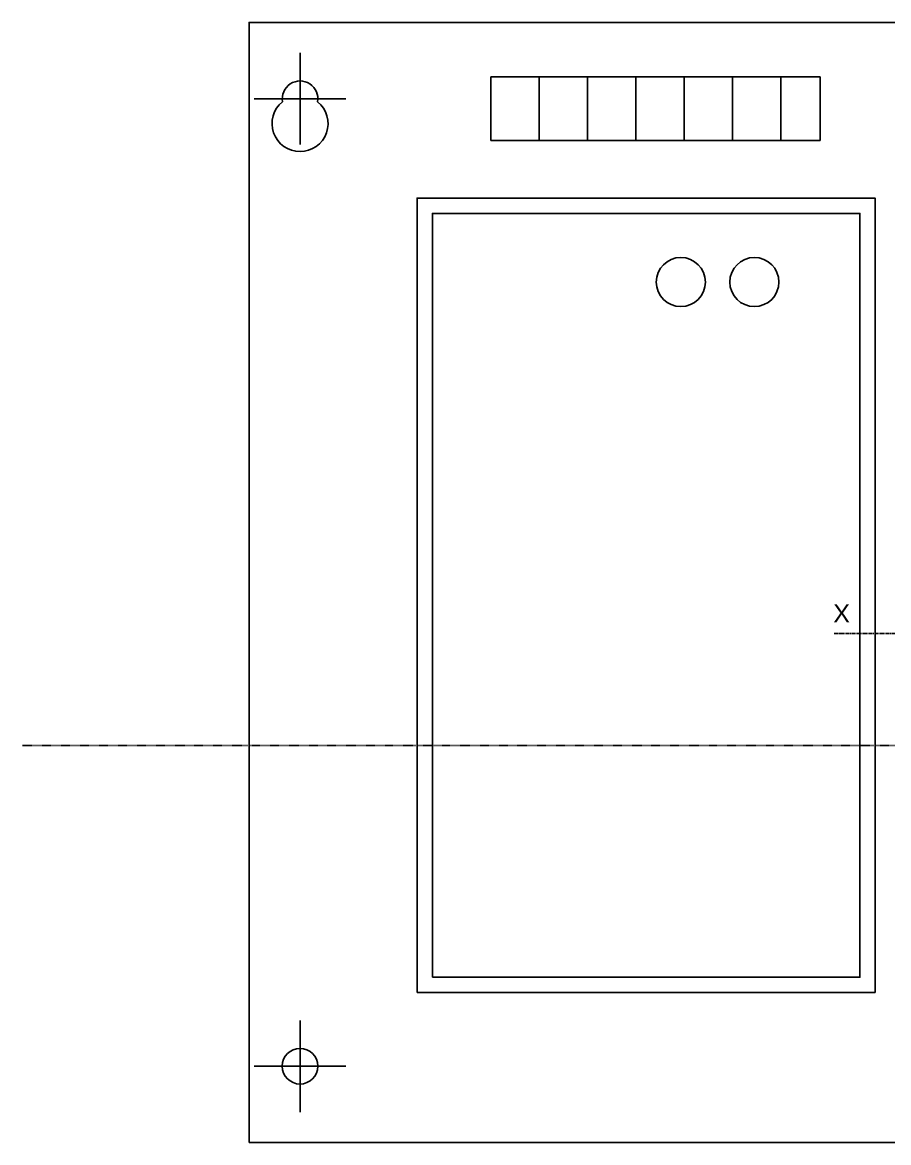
# Model space of a CAD drawing. Extents: x 53 to 624, y 35 to 325.
# Drawn here: x 52.5 to 222.7, y 78.6 to 298.6 of the extents above; entities that cross this region are included whole.
import ezdxf

# ---------------------------------------------------------------- set-up
doc = ezdxf.new("R2010")
doc.units = 0
doc.linetypes.add('AXES2', pattern=[1.125, 0.75, -0.125, 0.125, -0.125])
doc.linetypes.add('CENTER2', pattern=[1.125, 0.75, -0.125, 0.125, -0.125])
doc.layers.add('AXE', color=80, linetype='AXES2')

# ---------------------------------------------------------------- blocks, each defined once
blk = doc.blocks.new('hfgd')
at = {"color": 7}
for centre, radius, start, end in [((8263.52, -2141.55), 3.5, 350.2666, 189.7334), ((8263.52, -2146.42), 5.5, 128.8441, 51.1559)]:
    blk.add_arc(centre, radius, start, end, dxfattribs=at)
blk = doc.blocks.new('dgjhfdjhfjkkhg')
at = {"layer": 'AXE'}
blk.add_line((8577.81, -2505.46), (8725.58, -2505.46), dxfattribs=at)
at = {"layer": 'AXE', "insert": (8577.62, -2499.77), "char_height": 3.5, "width": 3.0661, "attachment_point": 1}
blk.add_mtext('{\\fArial|b0|i0|c0|p34;X}', dxfattribs=at)
blk = doc.blocks.new('fghd')
at = {"color": 6}
for p, q in [((7793.52, -2165.55), (7793.52, -2147.55)), ((7784.52, -2156.55), (7802.52, -2156.55)), ((7793.52, -2355.55), (7793.52, -2337.55)), ((7784.52, -2346.55), (7802.52, -2346.55))]:
    blk.add_line(p, q, dxfattribs=at)
at = {"color": 7}
for p, q in [((7840.52, -2152.27), (7840.52, -2164.72)), ((7850.01, -2152.27), (7850.01, -2164.72)), ((7859.5, -2152.27), (7859.5, -2164.72)), ((7869, -2152.27), (7869, -2164.72)), ((7878.49, -2152.27), (7878.49, -2164.72)), ((7887.98, -2152.27), (7887.98, -2164.72))]:
    blk.add_line(p, q, dxfattribs=at)
at = {"color": 6, "linetype": 'CENTER2', "ltscale": 0.008}
blk.add_line((8310.48, -2283.55), (7738.96, -2283.55), dxfattribs=at)
at = {"color": 7}
for points in [[(7783.52, -2361.55), (8263.52, -2361.55), (8263.52, -2141.55), (7783.52, -2141.55)], [(7831.02, -2152.27), (7895.7, -2152.27), (7895.7, -2164.72), (7831.02, -2164.72)], [(7816.52, -2332.06), (7906.52, -2332.06), (7906.52, -2176.06), (7816.52, -2176.06)], [(7819.52, -2329.06), (7903.52, -2329.06), (7903.52, -2179.06), (7819.52, -2179.06)]]:
    blk.add_lwpolyline(points, close=True, dxfattribs=at)
for centre, radius in [((7868.34, -2192.54), 4.82), ((7882.79, -2192.54), 4.82), ((7793.52, -2346.55), 3.5)]:
    blk.add_circle(centre, radius, dxfattribs=at)
at = {"color": 7, "xscale": -1}
blk.add_blockref('hfgd', (16057.04, -15), dxfattribs=at)
at = {"color": 7}
blk.add_blockref('dgjhfdjhfjkkhg', (-679.32, 243.9), dxfattribs=at)

msp = doc.modelspace()

# ---------------------------------------------------------------- block references
msp.add_blockref('fghd', (-7686.44, 2440.11))

doc.saveas('drawing.dxf')
